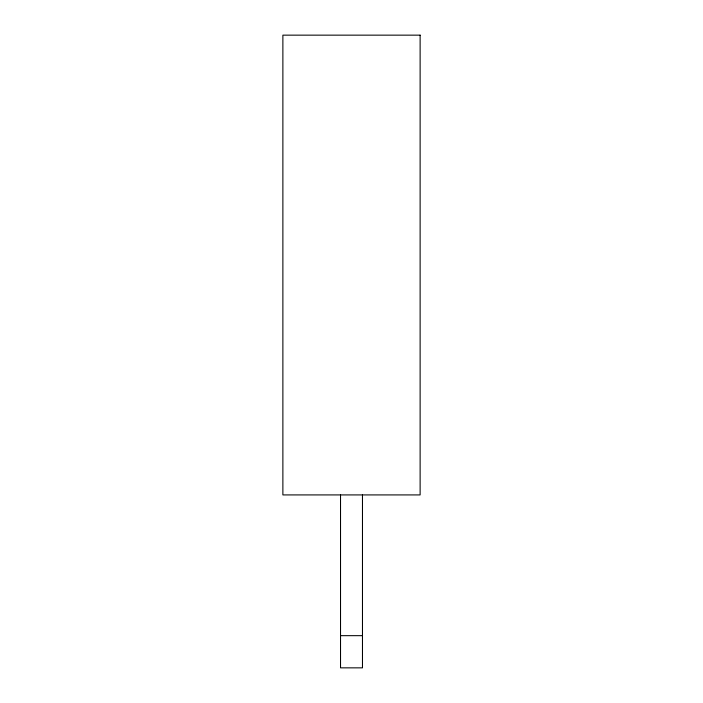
<?xml version="1.0" encoding="UTF-8"?>
<svg xmlns="http://www.w3.org/2000/svg" width="703" height="703" viewBox="0 0 703 703"><rect width="100%" height="100%" fill="white"/><g stroke="black" fill="none" stroke-linecap="round" stroke-linejoin="round"><path stroke-width="1.05" d="M340.524 635.661L362.476 635.661M362.476 494.921L362.476 667.85L340.524 667.85L340.524 494.921M420.122 35.15L282.878 35.15L282.878 494.921L420.122 494.921L420.122 35.15"/></g></svg>
